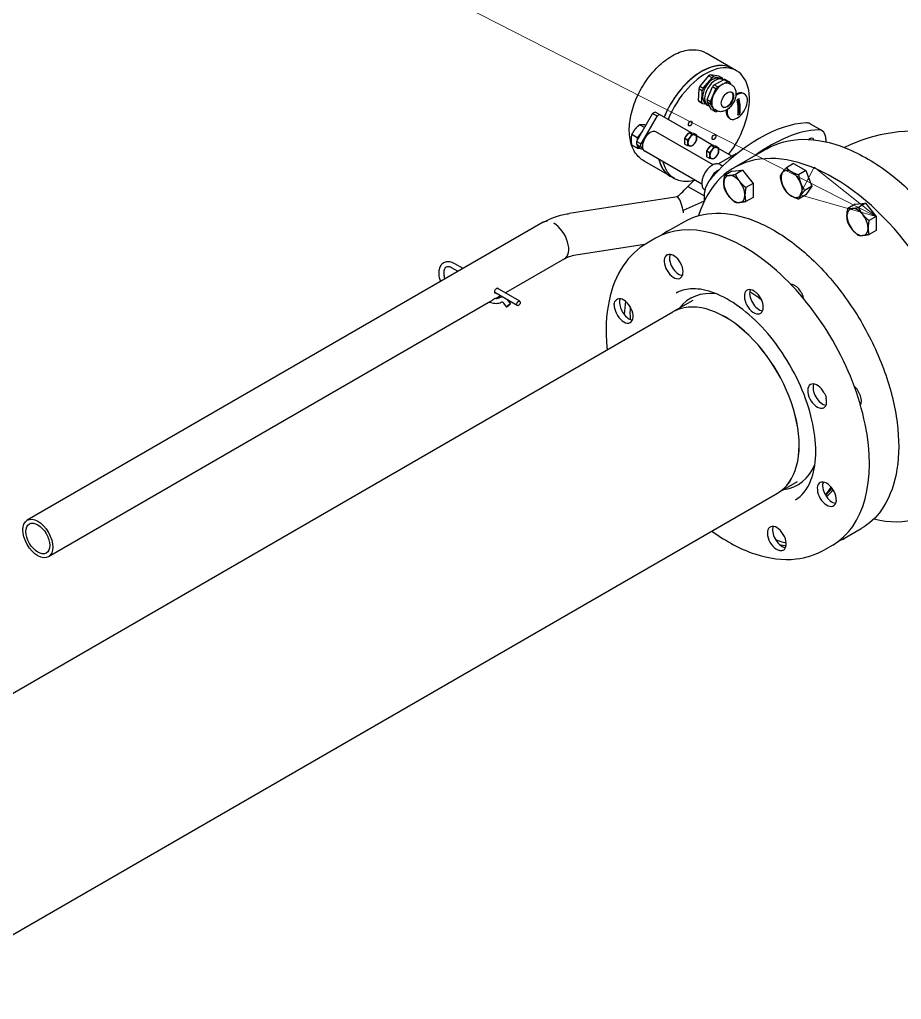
# Model space of a CAD drawing. Header units: millimetres. Extents: x 0 to 14850, y -38768 to 10500.
# Drawn here: x 9724 to 10433, y 4867 to 5655 of the extents above; entities that cross this region are included whole.
import ezdxf

# ---------------------------------------------------------------- set-up
doc = ezdxf.new("R2010")
doc.units = ezdxf.units.MM
doc.header["$LTSCALE"] = 25
doc.layers.add('Symbol', color=7, linetype='Continuous', lineweight=18)
doc.layers.add('Visible', color=7, linetype='Continuous', lineweight=25)

# ---------------------------------------------------------------- blocks, each defined once
blk = doc.blocks.new('Balloon22')
at = {"layer": 'Symbol'}
for p, q in [((414.292, 221.004), (372.059, 242.563)), ((414.52, 221.449), (414.065, 220.558)), ((416.519, 219.867), (414.52, 221.449)), ((414.292, 221.004), (416.519, 219.867)), ((414.065, 220.558), (416.519, 219.867))]:
    blk.add_line(p, q, dxfattribs=at)
at = {"layer": 'Symbol', "flags": 128}
blk.add_lwpolyline([(414.065, 220.558), (416.519, 219.867), (414.52, 221.449), (414.065, 220.558)], dxfattribs=at)
at = {"layer": 'Symbol'}
blk.add_solid([(414.065, 220.558), (416.519, 219.867), (414.52, 221.449), (414.065, 220.558)], dxfattribs=at)

msp = doc.modelspace()

# ---------------------------------------------------------------- linework, layer by layer
at = {"layer": 'Visible'}
for p, q in [((10297.53, 5615.78), (10276.32, 5628.03)), ((10300.66, 5613.86), (10297.48, 5615.7)), ((10278.13, 5609.76), (10271.08, 5601.46)), ((10273.91, 5599.83), (10280.96, 5608.12)), ((10280.96, 5608.12), (10278.13, 5609.76)), ((10286.43, 5609.52), (10279.74, 5610.6)), ((10282.57, 5608.97), (10279.74, 5610.6)), ((10282.57, 5608.97), (10289.26, 5607.89)), ((10282.71, 5602.6), (10286.68, 5604.68)), ((10289.26, 5607.89), (10286.43, 5609.52)), ((10286.68, 5604.68), (10290.64, 5606.77)), ((10287, 5607.26), (10286.97, 5607.28)), ((10289.96, 5606.41), (10289.46, 5606.7)), ((10289.5, 5603.05), (10293.47, 5605.14)), ((10290, 5606.67), (10289.99, 5606.42)), ((10290.64, 5606.77), (10293.47, 5605.14)), ((10292, 5606.55), (10294.82, 5604.92)), ((10294.82, 5604.92), (10296.05, 5602.9)), ((10270.22, 5599.4), (10269.86, 5590.03)), ((10273.04, 5597.77), (10270.22, 5599.4)), ((10271.08, 5601.46), (10273.91, 5599.83)), ((10272.68, 5588.4), (10273.04, 5597.77)), ((10277, 5590.73), (10279.14, 5595.83)), ((10279.14, 5595.83), (10281.28, 5600.93)), ((10284.11, 5599.29), (10281.28, 5600.93)), ((10281.97, 5594.19), (10284.11, 5599.29)), ((10282.71, 5602.6), (10285.54, 5600.97)), ((10285.54, 5600.97), (10289.5, 5603.05)), ((10296.53, 5602.62), (10295.12, 5603.43)), ((10272.68, 5588.4), (10269.86, 5590.03)), ((10273.42, 5587.18), (10270.59, 5588.81)), ((10278.76, 5585.82), (10276.93, 5588.83)), ((10276.93, 5588.83), (10279.76, 5587.2)), ((10277, 5590.73), (10279.83, 5589.09)), ((10279.83, 5589.09), (10281.97, 5594.19)), ((10301.31, 5589.55), (10302.13, 5590.06)), ((10302.13, 5590.06), (10302.45, 5581.16)), ((10307.02, 5595.18), (10306.16, 5595.67)), ((10235.16, 5580.66), (10233.16, 5579.51)), ((10238.7, 5578.62), (10235.16, 5580.66)), ((10276.51, 5586.68), (10273.42, 5587.18)), ((10275.75, 5587.77), (10275.72, 5587.79)), ((10279.36, 5584.82), (10277.46, 5585.92)), ((10280.59, 5582.8), (10278.76, 5585.82)), ((10281.59, 5584.18), (10279.76, 5587.2)), ((10280.59, 5582.8), (10283.41, 5581.17)), ((10283.41, 5581.17), (10281.59, 5584.18)), ((10284.53, 5581.83), (10283.12, 5582.65)), ((10285.54, 5581.36), (10284.77, 5580.95)), ((10302, 5580.88), (10302.45, 5581.16)), ((10233.16, 5579.51), (10222.91, 5561.75)), ((10236.7, 5577.47), (10223.7, 5554.95)), ((10233.16, 5579.51), (10236.7, 5577.47)), ((10236.7, 5577.47), (10238.7, 5578.62)), ((10263.9, 5564.07), (10238.7, 5578.62)), ((10295.52, 5575.26), (10294.66, 5575.75)), ((10226.59, 5568.12), (10222.68, 5570.37)), ((10225.09, 5565.52), (10223.81, 5563.93)), ((10230.95, 5564.05), (10231.3, 5564.26)), ((10281.76, 5538.17), (10235.8, 5564.7)), ((10359.85, 5571.23), (10369.4, 5565.72)), ((10220.62, 5559.97), (10216.31, 5562.46)), ((10222.91, 5561.75), (10220.16, 5556.99)), ((10220.16, 5556.99), (10220.16, 5554.68)), ((10223.7, 5554.95), (10220.16, 5556.99)), ((10223.81, 5563.93), (10220.62, 5559.97)), ((10220.62, 5559.97), (10220.62, 5557.79)), ((10259.02, 5559.62), (10260.78, 5561.82)), ((10259.02, 5557.26), (10259.02, 5559.62)), ((10259.02, 5559.62), (10261.18, 5558.37)), ((10259.02, 5554.91), (10259.02, 5557.26)), ((10260.78, 5561.82), (10262.55, 5564.02)), ((10262.55, 5564.02), (10264.32, 5563.86)), ((10262.55, 5564.02), (10264.71, 5562.77)), ((10264.32, 5563.86), (10266.09, 5563.7)), ((10264.72, 5563.83), (10264.7, 5563.84)), ((10266.09, 5563.7), (10268.25, 5562.46)), ((10281.6, 5553.85), (10268.44, 5561.45)), ((10372.51, 5558.86), (10372.51, 5556.68)), ((10220.62, 5551.48), (10216.31, 5553.97)), ((10220.16, 5554.68), (10223.7, 5552.64)), ((10220.62, 5554.41), (10220.62, 5551.48)), ((10220.62, 5551.48), (10223.1, 5551.26)), ((10222.49, 5551.61), (10222.91, 5551.36)), ((10223.7, 5552.64), (10223.7, 5554.95)), ((10223.7, 5552.64), (10225.06, 5551.85)), ((10224.94, 5553.64), (10224.94, 5553.24)), ((10272.76, 5522.58), (10226.8, 5549.12)), ((10259.02, 5554.91), (10261.18, 5553.66)), ((10276.72, 5549.4), (10278.48, 5551.6)), ((10276.72, 5547.05), (10276.72, 5549.4)), ((10276.72, 5549.4), (10278.88, 5548.16)), ((10278.48, 5551.6), (10280.25, 5553.8)), ((10280.25, 5553.8), (10282.02, 5553.64)), ((10280.25, 5553.8), (10282.41, 5552.55)), ((10282.02, 5553.64), (10283.79, 5553.48)), ((10282.42, 5553.61), (10282.4, 5553.62)), ((10283.79, 5553.48), (10285.95, 5552.24)), ((10296.78, 5545.09), (10286.14, 5551.23)), ((10325.03, 5551.08), (10298.52, 5535.77)), ((10247.43, 5529.01), (10226.22, 5541.25)), ((10276.72, 5544.69), (10276.72, 5547.05)), ((10276.72, 5544.69), (10278.88, 5543.44)), ((10300.04, 5546.97), (10286.01, 5538.87)), ((10287.51, 5538.32), (10289.57, 5537.13)), ((10296.97, 5533.01), (10291.22, 5529.69)), ((10296.97, 5533.01), (10305.45, 5533.77)), ((10305.45, 5533.77), (10299.7, 5530.45)), ((10305.45, 5533.77), (10313.94, 5523.21)), ((10346.52, 5539.18), (10340.77, 5535.87)), ((10346.52, 5539.18), (10356.31, 5533.53)), ((10356.31, 5533.53), (10350.57, 5530.21)), ((10356.31, 5533.53), (10361.21, 5520.9)), ((10250.66, 5527.26), (10247.48, 5529.09)), ((10261.15, 5520.35), (10266.82, 5526.01)), ((10274.57, 5513.15), (10261.84, 5520.5)), ((10313.94, 5523.21), (10308.19, 5519.89)), ((10313.94, 5523.21), (10313.94, 5511.9)), ((10361.21, 5520.9), (10355.47, 5517.58)), ((10361.21, 5520.9), (10356.31, 5513.93)), ((10253.12, 5512.51), (10166.09, 5499.05)), ((10274.57, 5513.34), (10274.57, 5508.8)), ((10313.94, 5511.9), (10308.19, 5508.58)), ((10356.31, 5513.93), (10350.57, 5510.61)), ((10274.57, 5508.84), (10257.69, 5501.43)), ((10396, 5506.47), (10390.26, 5503.15)), ((10396, 5506.47), (10404.49, 5507.23)), ((10404.49, 5507.23), (10398.74, 5503.91)), ((10404.49, 5507.23), (10412.97, 5496.67)), ((10412.97, 5496.67), (10407.23, 5493.36)), ((10412.97, 5496.67), (10412.97, 5485.36)), ((10145.16, 5491.97), (9730.09, 5252.33)), ((10245.04, 5484.69), (10258.48, 5492.44)), ((10235.5, 5479.18), (10228.78, 5475.3)), ((10412.97, 5485.36), (10407.23, 5482.04)), ((10226.67, 5474.02), (10171.29, 5465.45)), ((10162.16, 5462.53), (10114.67, 5435.11)), ((10076.67, 5452.43), (10071.96, 5455.15)), ((10080.67, 5454.74), (10073.96, 5458.62)), ((10126.29, 5428.41), (10108.08, 5438.92)), ((10124.29, 5424.94), (10106.17, 5435.4)), ((10110.67, 5432.8), (10107.16, 5430.77)), ((10102.77, 5428.24), (9747.09, 5222.88)), ((10113.28, 5426.94), (10115.45, 5423.91)), ((10116.53, 5429.27), (10118.7, 5426.24)), ((10265.38, 5429.05), (10249.47, 5419.87)), ((9544.1, 5012.62), (10249.44, 5419.85)), ((10349.53, 5283.3), (10333.62, 5274.11)), ((9628.25, 4866.87), (10333.59, 5274.1)), ((10387.54, 5237.87), (10400.98, 5245.63)), ((10378, 5232.36), (10371.28, 5228.48))]:
    msp.add_line(p, q, dxfattribs=at)
msp.add_arc((10444.63, 5435.38), 130, 80.31696, 116.11502, dxfattribs=at)
for centre, major_axis, ratio, start_param, end_param in [((10272.48, 5572.39), (25.05, 43.39), 0.57735, 6.219992, 8.085588), ((10272.48, 5572.39), (25, 43.3), 0.57735, 0, 1.802874), ((10275.66, 5570.56), (25, 43.3), 0.57735, 4.480311, 8.086059), ((10281.34, 5597.53), (-5.62, -9.74), 0.57735, 3.141593, 6.283185), ((10283.46, 5596.31), (-6, -10.39), 0.57735, 3.141593, 6.283185), ((10278.51, 5599.17), (-6.62, -11.47), 0.57735, 3.795924, 3.967398), ((10281.34, 5597.53), (6.62, 11.47), 0.57735, 0.654332, 0.825806), ((10281.34, 5597.53), (6.62, 11.47), 0.57735, 5.890319, 6.061793), ((10289.12, 5593.04), (6, 10.39), 0.57735, 0, 0.740069), ((10286.29, 5594.67), (6.62, 11.47), 0.57735, 0.130733, 0.302207), ((10289.12, 5593.04), (6.62, 11.47), 0.57735, 0.130733, 0.302207), ((10278.51, 5599.17), (-6.62, -11.47), 0.57735, 4.843122, 5.014596), ((10281.34, 5597.53), (6.62, 11.47), 0.57735, 1.701529, 1.873003), ((10286.29, 5594.67), (6.62, 11.47), 0.57735, 1.17793, 1.349404), ((10289.12, 5593.04), (6, 10.39), 0.57735, 0.740069, 1.787266), ((10289.12, 5593.04), (6.62, 11.47), 0.57735, 1.17793, 1.349404), ((10293.01, 5590.8), (-3.5, -6.06), 0.57735, 0.050529, 3.091064), ((10301.27, 5585.22), (5.75, 9.96), 0.57735, 2.131096, 7.215706), ((10300.41, 5585.71), (5.75, 9.96), 0.57735, 0, 0.814201), ((10278.51, 5599.17), (-6.62, -11.47), 0.57735, 5.890319, 6.061793), ((10281.34, 5597.53), (-6.62, -11.47), 0.57735, 5.890319, 6.061793), ((10286.29, 5594.67), (6.63, 11.47), 0.57735, 2.225128, 2.396602), ((10289.12, 5593.04), (6.63, 11.47), 0.57735, 2.225128, 2.396602), ((10289.12, 5593.04), (-6, -10.39), 0.57735, 4.928859, 5.976056), ((10280.86, 5596.02), (-15.88, 25.43), 0.553375, 3.647787, 4.16711), ((10312.89, 5579.48), (-8.47, 13.57), 0.553375, 0.263993, 0.410435), ((10282.49, 5597.04), (15.88, -25.43), 0.553375, 0.506194, 1.025518), ((10289.12, 5593.04), (-6, -10.39), 0.57735, 5.976056, 6.283185), ((10289.12, 5593.04), (-6.62, -11.47), 0.57735, 0.130733, 0.302207), ((10300.41, 5585.71), (-5.75, -9.96), 0.57735, 5.383835, 6.283185), ((10312.89, 5579.48), (8.47, -13.57), 0.553375, 4.26287, 4.409312), ((10226.99, 5559.4), (-4.5, -7.79), 0.57735, 4.274629, 4.45059), ((10231.3, 5556.91), (-4.5, -7.79), 0.57735, 3.141593, 6.283185), ((10318.77, 5453.34), (65, 112.58), 0.57735, 0.359605, 1.211192), ((10328.31, 5447.83), (65, 112.58), 0.57735, 0.359605, 0.922834), ((10352.35, 5558.24), (7.5, 12.99), 0.57735, 0, 0.359605), ((10361.9, 5552.73), (7.5, 12.99), 0.57735, 5.497787, 6.64279), ((10226.99, 5559.4), (-4.5, -7.79), 0.57735, 4.45059, 5.150149), ((10230.95, 5557.11), (-4.25, -7.36), 0.57735, 3.926991, 5.497787), ((10262.2, 5559.51), (-2.5, -4.33), 0.57735, 5.046714, 5.94886), ((10262.2, 5559.51), (2.5, 4.33), 0.57735, 0.780112, 1.837882), ((10265.03, 5557.88), (-2.5, -4.33), 0.57735, 4.45059, 5.497787), ((10262.2, 5559.51), (2.5, 4.33), 0.57735, 0.283794, 0.533223), ((10265.03, 5557.88), (2.5, 4.33), 0.57735, 0.261799, 1.308997), ((10262.2, 5559.51), (2.5, 4.33), 0.57735, 0, 0.283794), ((10265.03, 5557.88), (2.5, 4.33), 0.57735, 5.497787, 6.544985), ((10265.03, 5557.88), (2.5, 4.33), 0.57735, 4.45059, 5.497787), ((10378.52, 5397.21), (80, -138.56), 0.57735, 5.789287, 9.918677), ((10359.56, 5555.03), (2.53, 4.38), 0.57735, 5.812077, 7.289285), ((10226.99, 5559.4), (-4.5, -7.79), 0.57735, 5.6975, 6.283185), ((10227.41, 5559.16), (-4.5, -7.79), 0.57735, 5.6975, 6.730028), ((10265.03, 5557.88), (-2.5, -4.33), 0.57735, 5.497787, 6.544985), ((10265.03, 5557.88), (-2.5, -4.33), 0.57735, 0.261799, 1.308997), ((10279.9, 5549.29), (-2.5, -4.33), 0.57735, 5.046714, 5.94886), ((10279.9, 5549.29), (2.5, 4.33), 0.57735, 0.780112, 1.837882), ((10282.73, 5547.66), (-2.5, -4.33), 0.57735, 4.45059, 5.497787), ((10279.9, 5549.29), (2.5, 4.33), 0.57735, 0.283794, 0.533223), ((10282.73, 5547.66), (2.5, 4.33), 0.57735, 0.261799, 1.308997), ((10279.9, 5549.29), (2.5, 4.33), 0.57735, 0, 0.283794), ((10282.73, 5547.66), (2.5, 4.33), 0.57735, 5.497787, 6.544985), ((10282.73, 5547.66), (2.5, 4.33), 0.57735, 4.45059, 5.497787), ((10272.48, 5572.39), (-25.05, -43.39), 0.57735, 5.744304, 6.346378), ((10272.48, 5572.39), (-25, -43.3), 0.57735, 5.747659, 6.283185), ((10275.66, 5570.56), (-25, -43.3), 0.57735, 5.747659, 6.81261), ((10282.73, 5547.66), (-2.5, -4.33), 0.57735, 5.497787, 6.544985), ((10282.73, 5547.66), (-2.5, -4.33), 0.57735, 0.261799, 1.308997), ((10285.04, 5525.88), (4.5, 7.79), 0.57735, 0.607274, 1.783845), ((10344.91, 5522.8), (-6, 10.39), 0.57735, 5.497787, 6.544985), ((10285.18, 5519.46), (-7.5, -12.99), 0.57735, 4.352784, 5.497787), ((10298.95, 5518.7), (-6, 10.39), 0.57735, 6.021386, 7.068583), ((10298.95, 5518.7), (-6, 10.39), 0.57735, 4.974188, 6.021386), ((10306.02, 5522.78), (5.5, -9.53), 0.57735, 1.702499, 1.962692), ((10344.91, 5522.8), (-6, 10.39), 0.57735, 0.261799, 1.308997), ((10344.91, 5522.8), (-6, 10.39), 0.57735, 4.45059, 5.497787), ((10351.98, 5526.88), (5.5, -9.53), 0.57735, 1.1789, 1.439094), ((10298.95, 5518.7), (6, -10.39), 0.57735, 3.926991, 4.974188), ((10298.95, 5518.7), (-6, 10.39), 0.57735, 3.926991, 4.974188), ((10344.91, 5522.8), (6, -10.39), 0.57735, 4.45059, 5.497787), ((10344.91, 5522.8), (6, -10.39), 0.57735, 0.261799, 1.308997), ((10255.14, 5495.62), (-2.6, 16.8), 0.211325, 6.108668, 6.166544), ((10255.14, 5495.62), (-2.6, 16.8), 0.211325, 5.032656, 6.108668), ((10298.95, 5518.7), (6, -10.39), 0.57735, 4.974188, 6.021386), ((10298.95, 5518.7), (6, -10.39), 0.57735, 6.021386, 7.068583), ((10344.91, 5522.8), (6, -10.39), 0.57735, 5.497787, 6.544985), ((10306.75, 5355.77), (71.25, -123.41), 0.57735, 0, 3.141593), ((10255.14, 5495.62), (2.6, -16.8), 0.211325, 1.782871, 1.891064), ((10397.98, 5492.16), (-6, 10.39), 0.57735, 6.021386, 7.068583), ((10397.98, 5492.16), (-6, 10.39), 0.57735, 4.974188, 6.021386), ((10405.05, 5496.24), (5.5, -9.53), 0.57735, 1.702499, 1.962692), ((10397.98, 5492.16), (6, -10.39), 0.57735, 3.926991, 4.974188), ((10397.98, 5492.16), (-6, 10.39), 0.57735, 3.926991, 4.974188), ((10153.66, 5477.25), (-8.5, 14.72), 0.57735, 5.959894, 6.283185), ((10153.66, 5477.25), (8.5, -14.72), 0.57735, 0, 2.356011), ((10397.98, 5492.16), (6, -10.39), 0.57735, 4.974188, 6.021386), ((10397.98, 5492.16), (6, -10.39), 0.57735, 6.021386, 7.068583), ((10168.69, 5482.25), (2.6, -16.8), 0.211325, 6.282998, 6.283185), ((10250.06, 5456.41), (5.38, -9.31), 0.57735, 3.092491, 8.9247), ((10254.3, 5458.86), (5.38, -9.31), 0.57735, 3.547213, 5.877483), ((10314.88, 5360.46), (-53.37, 92.43), 0.57735, 0.078926, 0.102979), ((10310.99, 5358.22), (-53, 91.8), 0.57735, 0.012699, 0.026594), ((10314.55, 5428.02), (5.38, -9.31), 0.57735, 2.307093, 8.139302), ((10347.35, 5432.24), (-5.5, 9.53), 0.57735, 4.187755, 5.9303), ((10209.87, 5420.71), (-5.38, 9.31), 0.57735, 0.736297, 6.568506), ((10291.51, 5346.97), (42.08, -72.88), 0.57735, 0, 3.141593), ((10306.75, 5355.77), (-43.25, 74.91), 0.57735, 5.870769, 6.516816), ((10318.79, 5430.47), (5.38, -9.31), 0.57735, 3.547295, 5.877483), ((10214.11, 5423.16), (5.38, -9.31), 0.57735, 3.87789, 5.877483), ((10306.75, 5355.77), (68.25, -118.21), 0.57735, 3.7684, 3.870741), ((10291.54, 5346.99), (42.08, -72.88), 0.57735, 6.282835, 9.42513), ((10365.56, 5352.16), (5.38, -9.31), 0.57735, 1.521695, 7.353904), ((10369.81, 5354.6), (5.38, -9.31), 0.57735, 3.547295, 5.877483), ((10393.27, 5352.7), (5.5, -9.53), 0.57735, 0.352885, 2.09543), ((10306.75, 5355.77), (43.25, -74.91), 0.57735, 6.049555, 6.695602), ((10373.22, 5273.27), (5.38, -9.31), 0.57735, 0.736297, 6.568506), ((10377.46, 5275.72), (5.38, -9.31), 0.57735, 3.547295, 5.877597), ((10310.99, 5358.22), (53, -91.8), 0.57735, 0.165961, 0.287785), ((10312.76, 5359.24), (53, -91.8), 0.57735, 0.132291, 0.255394), ((10314.88, 5360.46), (53.37, -92.43), 0.57735, 0.092429, 0.214697), ((10333.03, 5237.57), (-5.38, 9.31), 0.57735, 3.092491, 8.9247), ((10337.27, 5240.02), (5.38, -9.31), 0.57735, 3.547295, 5.783108), ((10306.75, 5355.77), (68.25, -118.21), 0.57735, 5.795851, 5.855426)]:
    msp.add_ellipse(centre, major_axis=major_axis, ratio=ratio, start_param=start_param, end_param=end_param, dxfattribs=at)
for centre, major_axis, ratio in [((10293.36, 5590.59), (-3.5, -6.06), 0.57735), ((10263.44, 5571.38), (1.05, 1.82), 0.57735), ((10282.49, 5560.38), (1.05, 1.82), 0.57735), ((10117.08, 5425.07), (1.63, 1.16), 0.137054), ((10125.29, 5426.67), (-1, -1.73), 0.57735), ((9738.59, 5237.61), (8.5, -14.72), 0.57735), ((9738.59, 5237.61), (-6.75, 11.69), 0.57735)]:
    msp.add_ellipse(centre, major_axis=major_axis, ratio=ratio, dxfattribs=at)
for points, knots in [([(10226.22, 5541.25), (10223.52, 5542.81), (10221.2, 5545.01), (10217.45, 5550.48), (10216.09, 5553.82), (10214.38, 5561.52), (10214.17, 5565.97), (10214.98, 5575.39), (10216.05, 5580.36), (10219.33, 5590.24), (10221.52, 5595.15), (10226.82, 5604.42), (10229.91, 5608.8), (10236.72, 5616.64), (10240.44, 5620.09), (10248.22, 5625.73), (10252.28, 5627.9), (10260.35, 5630.57), (10264.38, 5631.1), (10271.09, 5630.33), (10273.86, 5629.45), (10276.32, 5628.03)], [0.785398, 0.785398, 0.785398, 0.785398, 1.054797, 1.054797, 1.34745, 1.34745, 1.675665, 1.675665, 2.012751, 2.012751, 2.34738, 2.34738, 2.680606, 2.680606, 3.015091, 3.015091, 3.352123, 3.352123, 3.681249, 3.681249, 3.926991, 3.926991, 3.926991, 3.926991]), ([(10296.53, 5602.62), (10297.24, 5602.21), (10297.87, 5601.67), (10298.92, 5600.39), (10299.33, 5599.65), (10299.96, 5597.95), (10300.13, 5596.98), (10300.23, 5594.81), (10300.1, 5593.61), (10299.52, 5591.19), (10299.06, 5589.97), (10297.9, 5587.66), (10297.2, 5586.57), (10295.58, 5584.59), (10294.66, 5583.7), (10292.63, 5582.22), (10291.52, 5581.61), (10289.24, 5580.95), (10288.1, 5580.83), (10286.11, 5581.12), (10285.28, 5581.4), (10284.53, 5581.83)], [3.926991, 3.926991, 3.926991, 3.926991, 4.139255, 4.139255, 4.370859, 4.370859, 4.66011, 4.66011, 5.020701, 5.020701, 5.399928, 5.399928, 5.773602, 5.773602, 6.149558, 6.149558, 6.527177, 6.527177, 6.844725, 6.844725, 7.068583, 7.068583, 7.068583, 7.068583]), ([(10302.75, 5591.36), (10302.49, 5591.2), (10302.22, 5591.04), (10301.68, 5590.7), (10301.41, 5590.53), (10301.13, 5590.35)], [3.1524714, 3.1524714, 3.1524714, 3.1524714, 3.2661093, 3.2661093, 3.3797473, 3.3797473, 3.3797473, 3.3797473]), ([(10303.2, 5579.06), (10302.93, 5578.87), (10302.66, 5578.69), (10302.39, 5578.52), (10302.13, 5578.36), (10301.85, 5578.2), (10301.57, 5578.04)], [-0.1136379, -0.1136379, -0.1136379, -0.1136379, 0, 0, 0, 0.1136379, 0.1136379, 0.1136379, 0.1136379]), ([(10325.03, 5551.08), (10333.57, 5556.01), (10343.45, 5558.58), (10364.96, 5558.82), (10376.61, 5556.42), (10400.52, 5546.88), (10412.8, 5539.67), (10436.66, 5521.21), (10448.25, 5509.95), (10469.57, 5484.52), (10479.3, 5470.36), (10495.91, 5440.56), (10502.81, 5424.93), (10513.06, 5393.76), (10516.42, 5378.23), (10519.25, 5348.82), (10518.72, 5334.94), (10513.78, 5310.27), (10509.37, 5299.46), (10498.23, 5283.7), (10492.09, 5278.03), (10485.03, 5273.95)], [2.356194, 2.356194, 2.356194, 2.356194, 2.670333, 2.670333, 2.988575, 2.988575, 3.30992, 3.30992, 3.63145, 3.63145, 3.952711, 3.952711, 4.273875, 4.273875, 4.595172, 4.595172, 4.916738, 4.916738, 5.237872, 5.237872, 5.497787, 5.497787, 5.497787, 5.497787]), ([(10300.04, 5546.97), (10300.53, 5547.25), (10301.03, 5547.5), (10301.57, 5547.73), (10301.63, 5547.75), (10301.68, 5547.77)], [3.1415927, 3.1415927, 3.1415927, 3.1415927, 3.2795353, 3.2795353, 3.2948203, 3.2948203, 3.2948203, 3.2948203]), ([(10287.51, 5538.32), (10286.86, 5538.69), (10286.13, 5538.9), (10284.54, 5539.01), (10283.68, 5538.88), (10281.88, 5538.29), (10280.93, 5537.79), (10279.09, 5536.47), (10278.19, 5535.65), (10276.55, 5533.78), (10275.8, 5532.73), (10274.51, 5530.52), (10273.98, 5529.35), (10273.18, 5527), (10272.91, 5525.82), (10272.68, 5523.55), (10272.71, 5522.46), (10273.12, 5520.49), (10273.48, 5519.61), (10274.34, 5518.43), (10274.73, 5518.05), (10275.17, 5517.74)], [2.356194, 2.356194, 2.356194, 2.356194, 2.632378, 2.632378, 2.930348, 2.930348, 3.258352, 3.258352, 3.592549, 3.592549, 3.924574, 3.924574, 4.255481, 4.255481, 4.587468, 4.587468, 4.92164, 4.92164, 5.249754, 5.249754, 5.448846, 5.448846, 5.448846, 5.448846]), ([(10145.31, 5492.06), (10150.89, 5495.04), (10157.37, 5497.47), (10164.82, 5498.84), (10165.45, 5498.95), (10166.09, 5499.05)], [0, 0, 0, 0, 2.120052, 2.120052, 2.316078, 2.316078, 2.316078, 2.316078]), ([(10258.48, 5492.44), (10266.08, 5496.83), (10274.87, 5499.14), (10294, 5499.43), (10304.37, 5497.34), (10325.68, 5488.93), (10336.64, 5482.54), (10357.94, 5466.14), (10368.28, 5456.13), (10387.3, 5433.51), (10395.97, 5420.91), (10410.8, 5394.38), (10416.95, 5380.47), (10426.11, 5352.7), (10429.11, 5338.85), (10431.65, 5312.61), (10431.18, 5300.21), (10426.75, 5278.15), (10422.8, 5268.47), (10412.8, 5254.36), (10407.3, 5249.28), (10400.98, 5245.63)], [2.356194, 2.356194, 2.356194, 2.356194, 2.667519, 2.667519, 2.984796, 2.984796, 3.306778, 3.306778, 3.629076, 3.629076, 3.950973, 3.950973, 4.27272, 4.27272, 4.594667, 4.594667, 4.917015, 4.917015, 5.238694, 5.238694, 5.497787, 5.497787, 5.497787, 5.497787]), ([(10228.78, 5475.3), (10221.12, 5470.88), (10214.58, 5464.61), (10204.05, 5448.92), (10200.26, 5439.33), (10195.65, 5417.27), (10195.16, 5404.58), (10196.49, 5390.67), (10196.56, 5390.01), (10196.63, 5389.36)], [2.2380849, 2.2380849, 2.2380849, 2.2380849, 2.513894, 2.513894, 2.8115833, 2.8115833, 3.1396119, 3.1396119, 3.1557572, 3.1557572, 3.1557572, 3.1557572]), ([(10171.29, 5465.45), (10169.28, 5465.14), (10167.37, 5464.67), (10164.35, 5463.62), (10163.15, 5463.07), (10162.12, 5462.51)], [0, 0, 0, 0, 0.637195, 0.637195, 1.199917, 1.199917, 1.199917, 1.199917]), ([(10244.96, 5465.86), (10245.03, 5465.9), (10245.1, 5465.93), (10245.93, 5466.26), (10246.81, 5466.31), (10247.81, 5466.1), (10247.86, 5466.08), (10247.92, 5466.07)], [-3.2252988, -3.2252988, -3.2252988, -3.2252988, -3.177097, -3.177097, -2.688345, -2.688345, -2.659356, -2.659356, -2.659356, -2.659356]), ([(10073.96, 5458.62), (10072.67, 5459.36), (10071.33, 5459.88), (10068.75, 5460.32), (10067.5, 5460.27), (10065.35, 5459.6), (10064.45, 5459.07), (10062.95, 5457.66), (10062.36, 5456.78), (10061.45, 5454.68), (10061.18, 5453.43), (10061, 5450.66), (10061.13, 5449.12), (10061.69, 5446.44), (10062.02, 5445.32), (10062.43, 5444.21)], [3.141593, 3.141593, 3.141593, 3.141593, 3.48232, 3.48232, 3.797213, 3.797213, 4.063907, 4.063907, 4.331336, 4.331336, 4.640027, 4.640027, 4.978903, 4.978903, 5.218281, 5.218281, 5.218281, 5.218281]), ([(10071.96, 5455.15), (10071.15, 5455.62), (10070.36, 5455.94), (10068.95, 5456.26), (10068.33, 5456.27), (10067.16, 5456.03), (10066.67, 5455.74), (10065.79, 5454.71), (10065.42, 5453.94), (10065.07, 5452.12), (10065.02, 5451.19), (10065.19, 5449.16), (10065.4, 5448.06), (10065.8, 5446.7), (10065.88, 5446.47), (10065.95, 5446.24)], [3.141593, 3.141593, 3.141593, 3.141593, 3.433888, 3.433888, 3.734567, 3.734567, 4.12833, 4.12833, 4.516757, 4.516757, 4.810988, 4.810988, 5.10462, 5.10462, 5.164401, 5.164401, 5.164401, 5.164401]), ([(10107.12, 5434.86), (10107.07, 5434.85), (10107.03, 5434.84), (10106.81, 5434.81), (10106.65, 5434.84), (10106.39, 5434.99), (10106.28, 5435.12), (10106.14, 5435.46), (10106.1, 5435.68), (10106.1, 5436.14), (10106.14, 5436.42), (10106.28, 5436.97), (10106.39, 5437.26), (10106.65, 5437.76), (10106.81, 5438.02), (10107.18, 5438.44), (10107.39, 5438.61), (10107.59, 5438.73), (10107.79, 5438.85), (10108.01, 5438.92), (10108.42, 5438.95), (10108.61, 5438.9), (10108.92, 5438.72), (10109.06, 5438.58), (10109.17, 5438.35), (10109.19, 5438.31), (10109.2, 5438.27)], [0.74605, 0.74605, 0.74605, 0.74605, 0.763754, 0.763754, 0.8486159, 0.8486159, 0.933477, 0.933477, 1.0183381, 1.0183381, 1.1031991, 1.1031991, 1.1880602, 1.1880602, 1.2729221, 1.2729221, 1.3577841, 1.3577841, 1.3577841, 1.442646, 1.442646, 1.527508, 1.527508, 1.612369, 1.612369, 1.6300727, 1.6300727, 1.6300727, 1.6300727]), ([(10348.03, 5268.75), (10353.23, 5271.75), (10357.53, 5276.76), (10362.7, 5290.01), (10364.07, 5296.92), (10364.6, 5312.34), (10363.86, 5320.75), (10360.26, 5338.45), (10357.39, 5347.76), (10349.71, 5366.28), (10344.88, 5375.48), (10333.79, 5392.76), (10327.52, 5400.81), (10314.29, 5414.88), (10307.33, 5420.9), (10293.61, 5430.32), (10286.85, 5433.74), (10274.33, 5437.96), (10268.6, 5438.73), (10259.18, 5438.12), (10255.37, 5436.96), (10252.03, 5435.03)], [5.379678, 5.379678, 5.379678, 5.379678, 5.81296, 5.81296, 6.126129, 6.126129, 6.425039, 6.425039, 6.727035, 6.727035, 7.032167, 7.032167, 7.337938, 7.337938, 7.641625, 7.641625, 7.941468, 7.941468, 8.243102, 8.243102, 8.52127, 8.52127, 8.52127, 8.52127]), ([(10102.77, 5428.24), (10102.91, 5428.32), (10103.08, 5428.43), (10103.62, 5428.81), (10104, 5429.12), (10104.64, 5429.65), (10104.88, 5429.86), (10105.28, 5430.17), (10105.44, 5430.29), (10105.73, 5430.49), (10105.85, 5430.57), (10106.07, 5430.69), (10106.16, 5430.74), (10106.33, 5430.8), (10106.4, 5430.81), (10106.45, 5430.81), (10106.45, 5430.81), (10106.45, 5430.81)], [1.9385521, 1.9385521, 1.9385521, 1.9385521, 2.0056765, 2.0056765, 2.1523124, 2.1523124, 2.2485552, 2.2485552, 2.313368, 2.313368, 2.3631095, 2.3631095, 2.4104894, 2.4104894, 2.4673277, 2.4673277, 2.4685826, 2.4685826, 2.4685826, 2.4685826]), ([(10106.45, 5430.81), (10106.75, 5430.78), (10107.04, 5430.77), (10107.61, 5430.78), (10107.88, 5430.8), (10108.4, 5430.87), (10108.65, 5430.92), (10109.13, 5431.06), (10109.36, 5431.14), (10109.8, 5431.33), (10110.02, 5431.43), (10110.22, 5431.56)], [0.396461, 0.396461, 0.396461, 0.396461, 0.4761915, 0.4761915, 0.555922, 0.555922, 0.6356526, 0.6356526, 0.7153831, 0.7153831, 0.7951137, 0.7951137, 0.7951137, 0.7951137]), ([(10110.22, 5431.56), (10110.57, 5431.77), (10110.96, 5431.91), (10111.57, 5432.02), (10111.78, 5432.04), (10112, 5432.04)], [2.346479, 2.346479, 2.346479, 2.346479, 2.5587842, 2.5587842, 2.6762097, 2.6762097, 2.6762097, 2.6762097]), ([(10207.05, 5430.49), (10207.04, 5430.45), (10207.02, 5430.41), (10206.96, 5430.26), (10206.92, 5430.15), (10206.87, 5429.99), (10206.85, 5429.94), (10206.83, 5429.87), (10206.82, 5429.85), (10206.81, 5429.81), (10206.81, 5429.79), (10206.8, 5429.76), (10206.79, 5429.75), (10206.78, 5429.71), (10206.78, 5429.69), (10206.76, 5429.63), (10206.75, 5429.58), (10206.65, 5429.17), (10206.58, 5428.79), (10206.54, 5428.25), (10206.53, 5428.12), (10206.52, 5427.98)], [-0.4714823, -0.4714823, -0.4714823, -0.4714823, -0.4517174, -0.4517174, -0.3993715, -0.3993715, -0.3779874, -0.3779874, -0.3670552, -0.3670552, -0.3600101, -0.3600101, -0.3533864, -0.3533864, -0.3445439, -0.3445439, -0.3250402, -0.3250402, -0.1688895, -0.1688895, -0.1165159, -0.1165159, -0.1165159, -0.1165159]), ([(10320.81, 5429.39), (10319.82, 5430.15), (10318.83, 5430.9), (10315.67, 5433.19), (10313.48, 5434.66), (10311.27, 5436.03)], [7.5662954, 7.5662954, 7.5662954, 7.5662954, 7.6086243, 7.6086243, 7.7005648, 7.7005648, 7.7005648, 7.7005648]), ([(10314.92, 5436.57), (10315.15, 5436.42), (10315.37, 5436.27), (10316.25, 5435.63), (10316.88, 5435.07), (10317.72, 5434.17), (10317.96, 5433.9), (10318.2, 5433.61)], [-2.1952792, -2.1952792, -2.1952792, -2.1952792, -2.0993492, -2.0993492, -1.8229843, -1.8229843, -1.7097702, -1.7097702, -1.7097702, -1.7097702]), ([(10102.05, 5427.82), (10102.7, 5427.57), (10103.35, 5427.35), (10104.74, 5427), (10105.47, 5426.88), (10106.92, 5426.75), (10107.64, 5426.76), (10109.05, 5426.91), (10109.73, 5427.05), (10110.98, 5427.46), (10111.55, 5427.71), (10112.08, 5428.01)], [0.1579615, 0.1579615, 0.1579615, 0.1579615, 0.2731635, 0.2731635, 0.403651, 0.403651, 0.5341386, 0.5341386, 0.6646261, 0.6646261, 0.7809248, 0.7809248, 0.7809248, 0.7809248]), ([(10111.99, 5428.04), (10111.99, 5428.04), (10112, 5428.04), (10112.07, 5428.02), (10112.14, 5427.99), (10112.3, 5427.91), (10112.4, 5427.84), (10112.63, 5427.67), (10112.76, 5427.55), (10113.02, 5427.28), (10113.15, 5427.12), (10113.28, 5426.94)], [2.7611041, 2.7611041, 2.7611041, 2.7611041, 2.9018102, 2.9018102, 3.1021564, 3.1021564, 3.3061923, 3.3061923, 3.5261939, 3.5261939, 3.7583368, 3.7583368, 3.7583368, 3.7583368]), ([(10202.28, 5425.53), (10202.29, 5425.78), (10202.31, 5426.03), (10202.43, 5426.96), (10202.6, 5427.59), (10202.96, 5428.37), (10203.07, 5428.58), (10203.2, 5428.77)], [-2.1952792, -2.1952792, -2.1952792, -2.1952792, -2.0993492, -2.0993492, -1.8229843, -1.8229843, -1.7097702, -1.7097702, -1.7097702, -1.7097702]), ([(10371.2, 5354.8), (10371.35, 5354.52), (10371.49, 5354.23), (10372.02, 5353.12), (10372.35, 5352.28), (10372.7, 5351.09), (10372.78, 5350.75), (10372.86, 5350.41)], [-2.1952792, -2.1952792, -2.1952792, -2.1952792, -2.0993492, -2.0993492, -1.8229843, -1.8229843, -1.7097702, -1.7097702, -1.7097702, -1.7097702]), ([(10380.81, 5268.45), (10380.8, 5268.2), (10380.78, 5267.95), (10380.66, 5267.02), (10380.49, 5266.39), (10380.13, 5265.62), (10380.02, 5265.41), (10379.89, 5265.21)], [-2.1952792, -2.1952792, -2.1952792, -2.1952792, -2.0993492, -2.0993492, -1.8229843, -1.8229843, -1.7097702, -1.7097702, -1.7097702, -1.7097702]), ([(10280.78, 5243.61), (10281.02, 5243.43), (10281.26, 5243.26), (10292.53, 5235.11), (10303.98, 5229), (10326.65, 5221.48), (10337.91, 5219.97), (10356.67, 5222.05), (10364.4, 5224.51), (10371.28, 5228.48)], [4.4620051, 4.4620051, 4.4620051, 4.4620051, 4.4692727, 4.4692727, 4.8035964, 4.8035964, 5.1317701, 5.1317701, 5.3796775, 5.3796775, 5.3796775, 5.3796775]), ([(10331.96, 5236.81), (10333.25, 5236.31), (10334.55, 5235.84), (10337.43, 5234.87), (10339.02, 5234.38), (10340.6, 5233.94)], [6.44883444, 6.44883444, 6.44883444, 6.44883444, 6.48781104, 6.48781104, 6.53596059, 6.53596059, 6.53596059, 6.53596059]), ([(10338.13, 5228.12), (10337.96, 5228.04), (10337.79, 5227.97), (10337.09, 5227.77), (10336.52, 5227.72), (10335.67, 5227.81), (10335.42, 5227.85), (10335.17, 5227.91)], [-2.1952792, -2.1952792, -2.1952792, -2.1952792, -2.0993492, -2.0993492, -1.8229843, -1.8229843, -1.7097702, -1.7097702, -1.7097702, -1.7097702]), ([(10339.41, 5230.36), (10339.46, 5230.35), (10339.51, 5230.34), (10339.74, 5230.29), (10339.91, 5230.26), (10340.09, 5230.24)], [-0.6010839, -0.6010839, -0.6010839, -0.6010839, -0.5781541, -0.5781541, -0.4998463, -0.4998463, -0.4998463, -0.4998463])]:
    msp.add_open_spline(points, degree=3, knots=knots, dxfattribs=at)
for points, weights in [([(10218.93, 5566.74), (10217.45, 5564.91), (10216.31, 5562.46)], [1, 1.0379548493, 1]), ([(10222.68, 5570.37), (10220.4, 5568.58), (10218.93, 5566.74)], [1, 1.0379548493, 1]), ([(10225.29, 5570.42), (10223.81, 5570.55), (10222.68, 5570.37)], [1, 1.0379548493, 1]), ([(10227.71, 5570.07), (10226.33, 5570.33), (10225.29, 5570.42)], [1.01608671226, 1.02638406198, 1]), ([(10216.31, 5562.46), (10215.75, 5560.51), (10215.75, 5558.54)], [1, 1.0379548493, 1]), ([(10215.75, 5558.54), (10215.75, 5556.57), (10216.31, 5553.97)], [1, 1.0379548493, 1]), ([(10261.18, 5558.37), (10262.44, 5559.37), (10263.26, 5560.39)], [1, 1.0379548493, 1]), ([(10261.49, 5555.84), (10261.49, 5556.93), (10261.18, 5558.37)], [1, 1.0379548493, 1]), ([(10263.26, 5560.39), (10264.08, 5561.41), (10264.71, 5562.77)], [1, 1.0379548493, 1]), ([(10264.71, 5562.77), (10265.97, 5562.51), (10266.79, 5562.43)], [1, 1.0379548493, 1]), ([(10266.79, 5562.43), (10267.61, 5562.36), (10268.25, 5562.46)], [1, 1.0379548493, 1]), ([(10268.25, 5557.74), (10267.61, 5556.38), (10266.79, 5555.36)], [1, 1.0379548493, 1]), ([(10268.25, 5562.46), (10268.56, 5561.01), (10268.56, 5559.92)], [1, 1.0379548493, 1]), ([(10268.56, 5559.92), (10268.56, 5558.82), (10268.25, 5557.74)], [1, 1.0379548493, 1]), ([(10261.18, 5553.66), (10261.49, 5554.74), (10261.49, 5555.84)], [1, 1.0379548493, 1]), ([(10263.26, 5553.32), (10262.44, 5553.39), (10261.18, 5553.66)], [1, 1.0379548493, 1]), ([(10264.71, 5553.35), (10264.08, 5553.25), (10263.26, 5553.32)], [1, 1.0379548493, 1]), ([(10266.79, 5555.36), (10265.97, 5554.34), (10264.71, 5553.35)], [1, 1.0379548493, 1]), ([(10278.88, 5548.16), (10280.14, 5549.15), (10280.96, 5550.17)], [1, 1.0379548493, 1]), ([(10280.96, 5550.17), (10281.78, 5551.19), (10282.41, 5552.55)], [1, 1.0379548493, 1]), ([(10282.41, 5552.55), (10283.67, 5552.29), (10284.49, 5552.21)], [1, 1.0379548493, 1]), ([(10284.49, 5552.21), (10285.31, 5552.14), (10285.95, 5552.24)], [1, 1.0379548493, 1]), ([(10285.95, 5552.24), (10286.26, 5550.79), (10286.26, 5549.7)], [1, 1.0379548493, 1]), ([(10286.26, 5549.7), (10286.26, 5548.61), (10285.95, 5547.52)], [1, 1.0379548493, 1]), ([(10279.19, 5545.62), (10279.19, 5546.71), (10278.88, 5548.16)], [1, 1.0379548493, 1]), ([(10278.88, 5543.44), (10279.19, 5544.52), (10279.19, 5545.62)], [1, 1.0379548493, 1]), ([(10280.96, 5543.1), (10280.14, 5543.17), (10278.88, 5543.44)], [1, 1.0379548493, 1]), ([(10282.41, 5543.13), (10281.78, 5543.03), (10280.96, 5543.1)], [1, 1.0379548493, 1]), ([(10284.49, 5545.14), (10283.67, 5544.12), (10282.41, 5543.13)], [1, 1.0379548493, 1]), ([(10285.95, 5547.52), (10285.31, 5546.16), (10284.49, 5545.14)], [1, 1.0379548493, 1]), ([(10337.56, 5531.94), (10338.7, 5533.56), (10340.77, 5535.87)], [1, 1.0379548493, 1]), ([(10340.77, 5535.87), (10342.64, 5533.91), (10344.91, 5532.6)], [1, 1.0379548493, 1]), ([(10290.46, 5523.6), (10290.46, 5526.22), (10291.22, 5529.69)], [1, 1.0379548493, 1]), ([(10291.22, 5529.69), (10292.73, 5529.46), (10294.7, 5529.63)], [1, 1.0379548493, 1]), ([(10294.7, 5529.63), (10296.67, 5529.81), (10299.7, 5530.45)], [1, 1.0379548493, 1]), ([(10299.7, 5530.45), (10301.22, 5527.18), (10303.19, 5524.73)], [1, 1.0379548493, 1]), ([(10335.87, 5528.9), (10336.42, 5530.33), (10337.56, 5531.94)], [1, 1.0379548493, 1]), ([(10337.56, 5522.15), (10336.42, 5525.08), (10335.87, 5528.9)], [1, 1.0379548493, 1]), ([(10344.91, 5532.6), (10347.18, 5531.29), (10350.57, 5530.21)], [1, 1.0379548493, 1]), ([(10350.57, 5530.21), (10351.12, 5526.39), (10352.26, 5523.46)], [1, 1.0379548493, 1]), ([(10291.22, 5518.38), (10290.46, 5520.97), (10290.46, 5523.6)], [1, 1.0379548493, 1]), ([(10294.7, 5512.66), (10292.73, 5515.11), (10291.22, 5518.38)], [1, 1.0379548493, 1]), ([(10303.19, 5524.73), (10305.16, 5522.28), (10308.19, 5519.89)], [1, 1.0379548493, 1]), ([(10308.19, 5519.89), (10307.43, 5516.42), (10307.43, 5513.8)], [1, 1.0379548493, 1]), ([(10340.77, 5516.27), (10338.7, 5519.22), (10337.56, 5522.15)], [1, 1.0379548493, 1]), ([(10352.26, 5523.46), (10353.39, 5520.53), (10355.47, 5517.58)], [1, 1.0379548493, 1]), ([(10355.47, 5517.58), (10353.39, 5515.28), (10352.26, 5513.66)], [1, 1.0379548493, 1]), ([(10299.7, 5507.82), (10296.67, 5510.21), (10294.7, 5512.66)], [1, 1.0379548493, 1]), ([(10307.43, 5513.8), (10307.43, 5511.17), (10308.19, 5508.58)], [1, 1.0379548493, 1]), ([(10344.91, 5513), (10342.64, 5514.32), (10340.77, 5516.27)], [1, 1.0379548493, 1]), ([(10350.57, 5510.61), (10347.18, 5511.69), (10344.91, 5513)], [1, 1.0379548493, 1]), ([(10352.26, 5513.66), (10351.12, 5512.04), (10350.57, 5510.61)], [1, 1.0379548493, 1]), ([(10303.19, 5507.76), (10301.22, 5507.59), (10299.7, 5507.82)], [1, 1.0379548493, 1]), ([(10308.19, 5508.58), (10305.16, 5507.94), (10303.19, 5507.76)], [1, 1.0379548493, 1]), ([(10389.5, 5497.06), (10389.5, 5499.68), (10390.26, 5503.15)], [1, 1.0379548493, 1]), ([(10390.26, 5503.15), (10391.77, 5502.92), (10393.74, 5503.09)], [1, 1.0379548493, 1]), ([(10393.74, 5503.09), (10395.71, 5503.27), (10398.74, 5503.91)], [1, 1.0379548493, 1]), ([(10398.74, 5503.91), (10400.26, 5500.65), (10402.23, 5498.2)], [1, 1.0379548493, 1]), ([(10390.26, 5491.84), (10389.5, 5494.43), (10389.5, 5497.06)], [1, 1.0379548493, 1]), ([(10402.23, 5498.2), (10404.19, 5495.75), (10407.23, 5493.36)], [1, 1.0379548493, 1]), ([(10407.23, 5493.36), (10406.47, 5489.89), (10406.47, 5487.26)], [1, 1.0379548493, 1]), ([(10393.74, 5486.12), (10391.77, 5488.57), (10390.26, 5491.84)], [1, 1.0379548493, 1]), ([(10398.74, 5481.28), (10395.71, 5483.67), (10393.74, 5486.12)], [1, 1.0379548493, 1]), ([(10406.47, 5487.26), (10406.47, 5484.64), (10407.23, 5482.04)], [1, 1.0379548493, 1]), ([(10402.23, 5481.22), (10400.26, 5481.05), (10398.74, 5481.28)], [1, 1.0379548493, 1]), ([(10407.23, 5482.04), (10404.19, 5481.4), (10402.23, 5481.22)], [1, 1.0379548493, 1])]:
    msp.add_rational_spline(points, weights, degree=2, dxfattribs=at)
for points in [[(10256.02, 5515.33), (10257.77, 5517.02), (10259.46, 5518.68), (10261.15, 5520.35)], [(10256.02, 5515.33), (10254.99, 5514.34), (10253.93, 5513.31), (10252.97, 5512.37)], [(10245.04, 5484.69), (10243.44, 5483.76), (10241.89, 5482.75), (10240.39, 5481.64)], [(10116.34, 5429.53), (10116.4, 5429.45), (10116.47, 5429.36), (10116.53, 5429.27)], [(10215.06, 5424.13), (10214.92, 5420.8), (10214.91, 5417.39), (10215.02, 5413.92)], [(10369.91, 5281.13), (10370.27, 5281.73), (10370.62, 5282.34), (10370.95, 5282.96)], [(10382.58, 5235.37), (10384.28, 5236.11), (10385.94, 5236.95), (10387.54, 5237.87)]]:
    msp.add_open_spline(points, degree=3, dxfattribs=at)

# ---------------------------------------------------------------- block references
at = {"layer": 'Symbol', "xscale": 25, "yscale": 25, "zscale": 25}
msp.add_blockref('Balloon22', (0, 0), dxfattribs=at)

doc.saveas('drawing.dxf')
